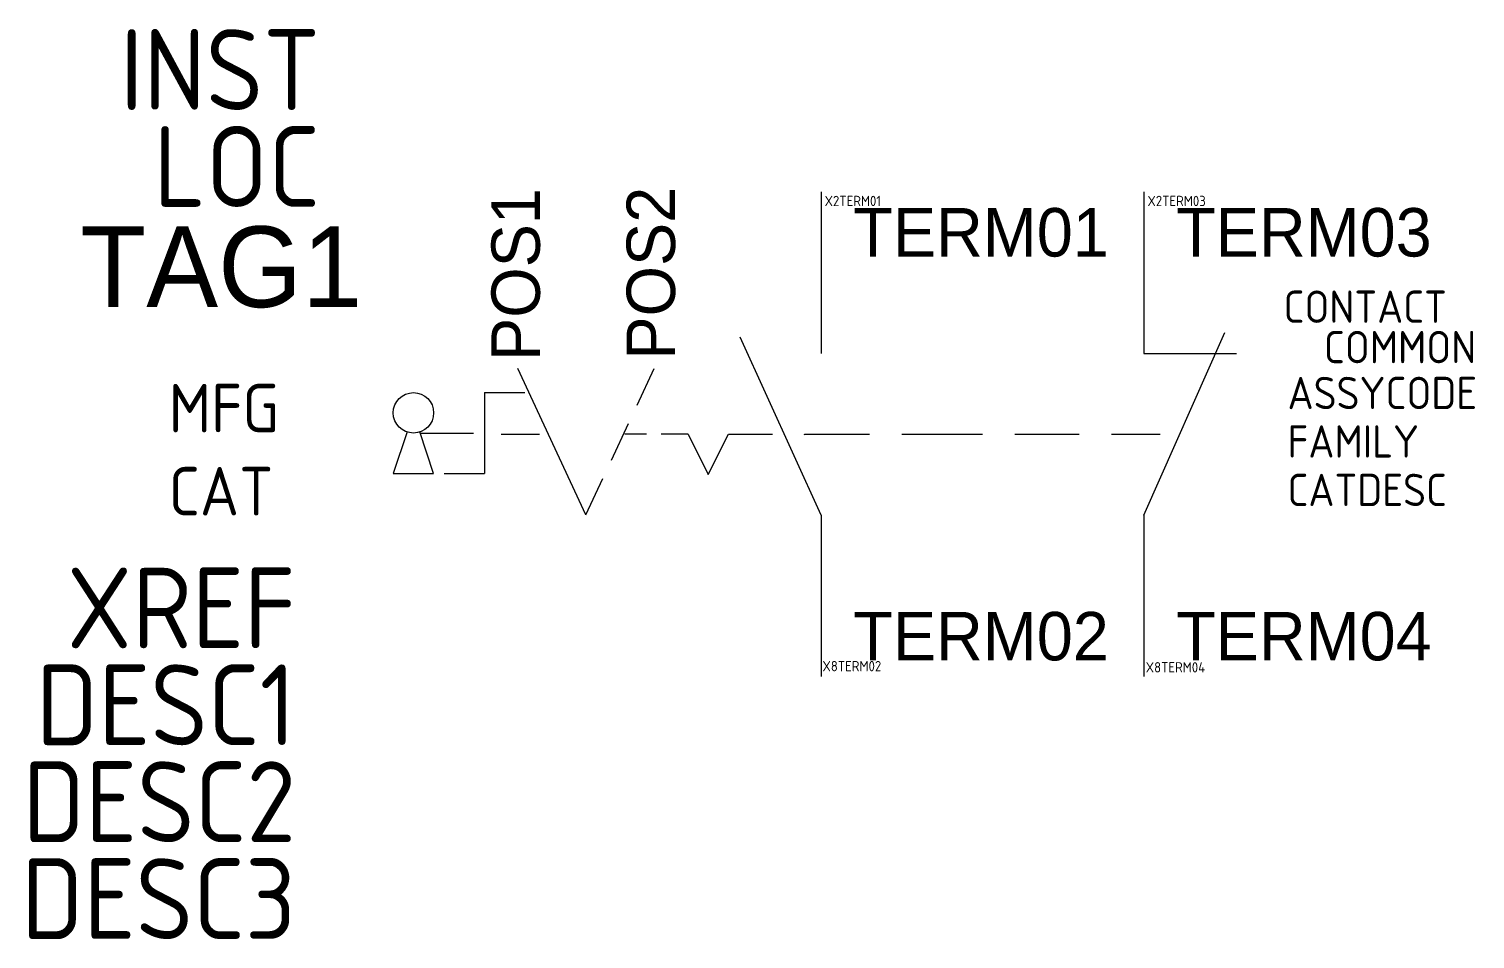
# Model space of a CAD drawing. Header units: millimetres. Extents: x -24.5 to 20.3, y -15.6 to 12.5.
import ezdxf
from ezdxf.enums import TextEntityAlignment as Align

# ---------------------------------------------------------------- set-up
doc = ezdxf.new("R2010")
doc.units = ezdxf.units.MM
doc.styles.add('WD_IEC', font='isocp2.shx', dxfattribs={"width": 0.9, "height": 4})

msp = doc.modelspace()

# ---------------------------------------------------------------- linework, layer by layer
for p, q in [((0, 7.5), (0, 2.5)), ((10, 7.5), (10, 2.5)), ((10, -2.5), (12.503, 3.145)), ((0, -2.5), (-2.5, 3)), ((10, 2.5), (12.868, 2.5)), ((-7.281, -2.499), (-9.389, 2.037)), ((-5.696, 0.899), (-5.168, 2.032)), ((-10.419, 1.288), (-9.169, 1.288)), ((-10.419, 1.288), (-10.419, -1.212)), ((-12.822, 0.07), (-13.249, -1.212)), ((-11.999, -1.212), (-12.427, 0.07)), ((-12.416, 0.037), (-10.765, 0.038)), ((-9.906, 0.001), (-8.724, 0.001)), ((-6.489, -0.8), (-5.96, 0.333)), ((-5.406, 0.001), (-6.078, 0)), ((-4.12, 0.001), (-4.956, 0.001)), ((-4.12, 0.001), (-3.495, -1.249)), ((-3.495, -1.249), (-2.87, 0.001)), ((-2.87, 0.001), (-1.5, 0.004)), ((-0.519, -0.008), (-0.5, 0)), ((-0.5, 0), (1.5, 0)), ((2.5, 0), (2.5, 0)), ((2.5, 0), (5, 0)), ((6, 0), (8, 0)), ((9, 0), (10.5, 0)), ((-13.249, -1.212), (-11.999, -1.212)), ((-11.669, -1.212), (-10.419, -1.212)), ((-7.281, -2.499), (-6.753, -1.367)), ((0, -2.5), (0, -7.5)), ((10, -2.5), (10, -7.5))]:
    msp.add_line(p, q)
msp.add_circle((-12.624, 0.663), 0.625)

# ---------------------------------------------------------------- texts
at = {"style": 'WD_IEC', "flags": 1}
for tag, p in [('INST', (-15.513, 10.036)), ('LOC', (-15.513, 7.036)), ('DESC1', (-16.261, -9.625)), ('DESC2', (-16.261, -12.625)), ('DESC3', (-16.261, -15.625))]:
    msp.add_attdef(tag, text='', height=2.5, dxfattribs=at).set_placement(p, align=Align.RIGHT)
at = {"flags": 8}
for tag, text, p in [('POS1', '1', (-9.458, 2.267)), ('POS2', '2', (-5.271, 2.308))]:
    msp.add_attdef(tag, text=text, height=1.5, rotation=90, dxfattribs=at).set_placement(p, align=Align.MIDDLE_LEFT)
at = {"style": 'WD_IEC', "flags": 1}
for tag, p, s, height in [('X2TERM01', (0.11, 7.06), '', 0.32), ('X2TERM03', (10.11, 7.06), '', 0.32), ('CONTACT', (14.327, 3.447), 'NC', 1), ('COMMON', (15.577, 2.197), '02', 1), ('MFG', (-20.204, 0.059), 'ACKO', 1.5), ('ASSYCODE', (14.449, 0.777), '', 1), ('FAMILY', (14.449, -0.723), 'PB_ACKO', 1), ('CAT', (-20.204, -2.513), 'XB2-BG2(4)5', 1.5), ('CATDESC', (14.449, -2.223), '', 1), ('X8TERM02', (0.044, -7.338), '', 0.32), ('X8TERM04', (10.057, -7.374), '', 0.32)]:
    msp.add_attdef(tag, p, s, height=height, dxfattribs=at)
for tag, p, s in [('TERM01', (1, 5.5), '13'), ('TERM03', (11, 5.5), '11'), ('TERM02', (1, -7), '14'), ('TERM04', (11, -7), '12')]:
    msp.add_attdef(tag, p, s, height=1.5)
msp.add_attdef('TAG1', text='S', height=2.5).set_placement((-14.212, 3.933), align=Align.RIGHT)
at = {"lineweight": 15, "style": 'WD_IEC', "flags": 1}
msp.add_attdef('XREF', text='', height=2.5, dxfattribs=at).set_placement((-16.261, -6.625), align=Align.RIGHT)

doc.saveas('drawing.dxf')
